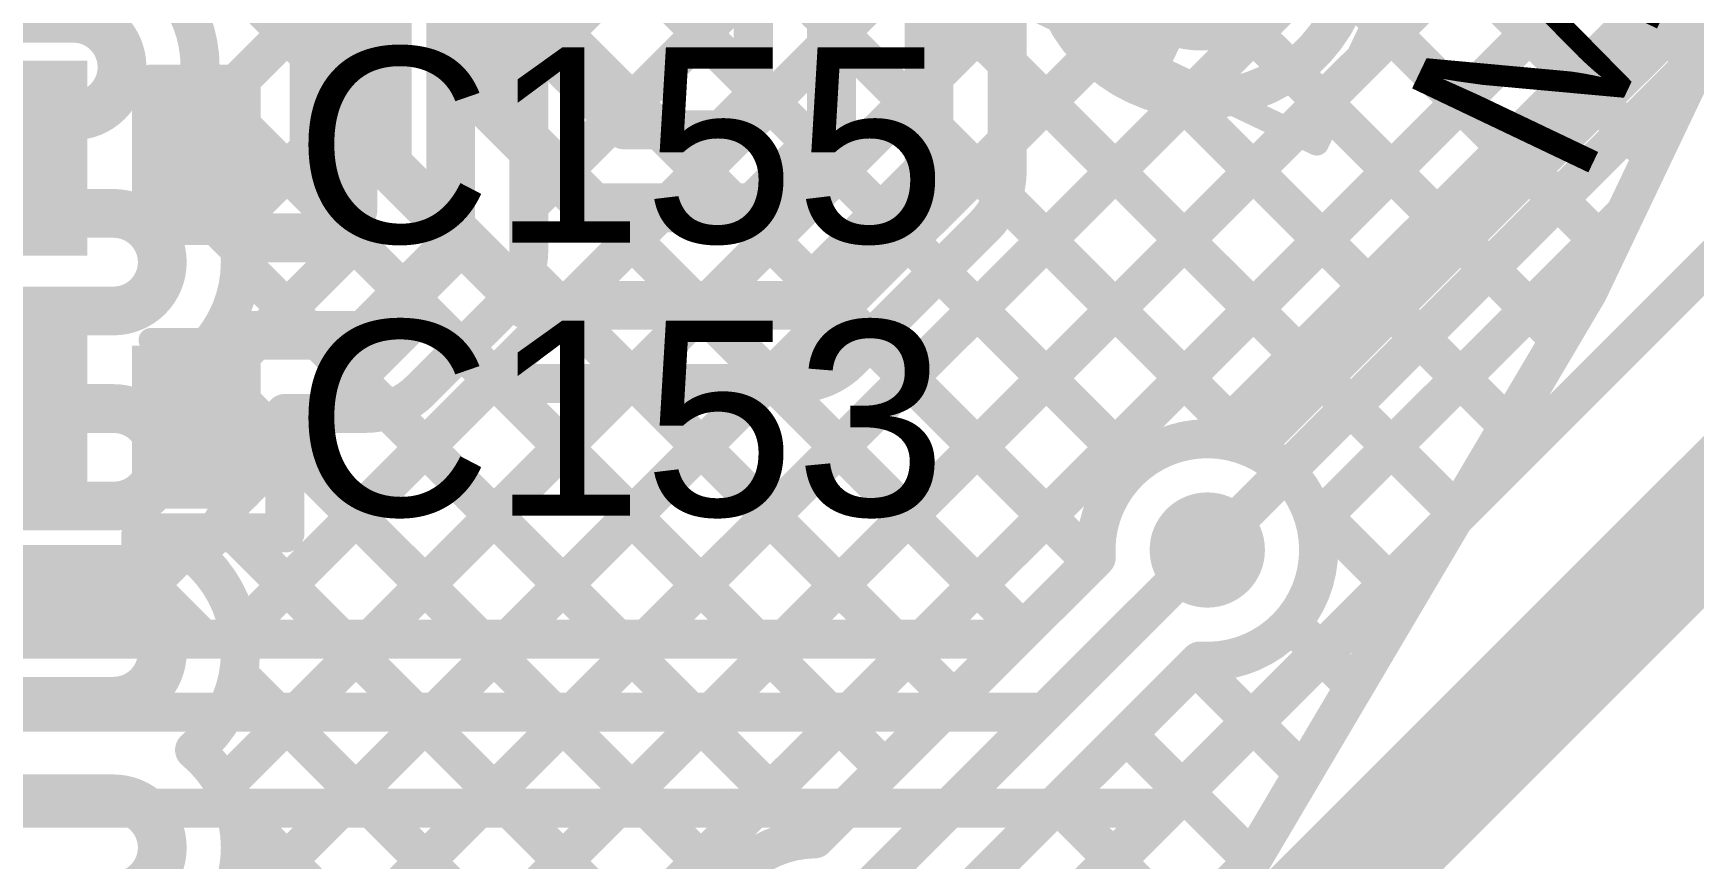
# Model space of a CAD drawing. Header units: millimetres. Extents: x -0.57 to 2.98, y -0.65 to 2.86.
# Drawn here: x 2.3585 to 2.6987, y 0.2257 to 0.3949 of the extents above; entities that cross this region are included whole.
import ezdxf

# ---------------------------------------------------------------- set-up
doc = ezdxf.new("R2010")
doc.units = ezdxf.units.MM
doc.header["$MEASUREMENT"] = 0
for name, color, linetype in [('BottomLayer', 5, 'Continuous'), ('BottomSolder', 6, 'Continuous'), ('Mechanical2', 216, 'Continuous'), ('PadHoleLayer', 156, 'Continuous'), ('TopLayer', 1, 'Continuous'), ('TopOverlay', 2, 'Continuous'), ('TopPaste', 8, 'Continuous'), ('TopSolder', 216, 'Continuous'), ('ViaHoleLayer', 16, 'Continuous')]:
    doc.layers.add(name, color=color, linetype=linetype)
doc.styles.add('Arial', font='', dxfattribs={"height": 0.2})
doc.styles.get('Arial').set_extended_font_data('Arial')

# ---------------------------------------------------------------- blocks, each defined once
blk = doc.blocks.new('C___0402_26')
at = {"layer": 'TopLayer'}
for points in [[(-0.0275, -0.0125), (-0.0275, 0.0125), (-0.009499999999999998, 0.0125), (-0.009500000000000001, -0.0125)], [(0.009499999999999998, -0.0125), (0.009500000000000001, 0.0125), (0.0275, 0.0125), (0.0275, -0.0125)]]:
    blk.add_hatch(color=1, dxfattribs=at).paths.add_polyline_path(points)
at = {"layer": 'TopPaste'}
for points in [[(-0.0275, -0.0125), (-0.0275, 0.0125), (-0.009499999999999998, 0.0125), (-0.009500000000000001, -0.0125)], [(0.009499999999999998, -0.0125), (0.009500000000000001, 0.0125), (0.0275, 0.0125), (0.0275, -0.0125)]]:
    blk.add_hatch(color=8, dxfattribs=at).paths.add_polyline_path(points)
at = {"layer": 'TopSolder'}
for points in [[(-0.0298622, -0.0148622), (-0.0298622, 0.0148622), (-0.007137799999999999, 0.0148622), (-0.007137800000000001, -0.0148622)], [(0.007137799999999999, -0.0148622), (0.007137800000000001, 0.0148622), (0.0298622, 0.0148622), (0.0298622, -0.0148622)]]:
    blk.add_hatch(color=216, dxfattribs=at).paths.add_polyline_path(points)
at = {"layer": 'TopOverlay', "const_width": 0.005}
for points in [[(-0.011, 0.016), (-0.031, 0.016)], [(-0.031, 0.016), (-0.031, -0.016)], [(0.031, 0.016), (0.011, 0.016)], [(0.031, 0.016), (0.031, -0.016)], [(-0.011, -0.016), (-0.031, -0.016)], [(0.031, -0.016), (0.011, -0.016)]]:
    blk.add_lwpolyline(points, dxfattribs=at)
at = {"layer": 'TopOverlay', "const_width": 0.0025}
for points in [[(-0.03225, 0.016, 1), (-0.02975, 0.016, 1)], [(-0.03225, 0.016, 1), (-0.02975, 0.016, 1)], [(-0.01225, 0.016, 1), (-0.00975, 0.016, 1)], [(0.00975, 0.016, 1), (0.01225, 0.016, 1)], [(0.02975, 0.016, 1), (0.03225, 0.016, 1)], [(0.02975, 0.016, 1), (0.03225, 0.016, 1)], [(-0.03225, -0.016, 1), (-0.02975, -0.016, 1)], [(-0.03225, -0.016, 1), (-0.02975, -0.016, 1)], [(-0.01225, -0.016, 1), (-0.00975, -0.016, 1)], [(0.00975, -0.016, 1), (0.01225, -0.016, 1)], [(0.02975, -0.016, 1), (0.03225, -0.016, 1)], [(0.02975, -0.016, 1), (0.03225, -0.016, 1)]]:
    blk.add_lwpolyline(points, format="xyb", close=True, dxfattribs=at)
blk = doc.blocks.new('C___0402_28')
at = {"layer": 'TopLayer'}
for points in [[(-0.0275, -0.0125), (-0.0275, 0.0125), (-0.009499999999999998, 0.0125), (-0.009500000000000001, -0.0125)], [(0.009499999999999998, -0.0125), (0.009500000000000001, 0.0125), (0.0275, 0.0125), (0.0275, -0.0125)]]:
    blk.add_hatch(color=1, dxfattribs=at).paths.add_polyline_path(points)
at = {"layer": 'TopPaste'}
for points in [[(-0.0275, -0.0125), (-0.0275, 0.0125), (-0.009499999999999998, 0.0125), (-0.009500000000000001, -0.0125)], [(0.009499999999999998, -0.0125), (0.009500000000000001, 0.0125), (0.0275, 0.0125), (0.0275, -0.0125)]]:
    blk.add_hatch(color=8, dxfattribs=at).paths.add_polyline_path(points)
at = {"layer": 'TopSolder'}
for points in [[(-0.0298622, -0.0148622), (-0.0298622, 0.0148622), (-0.007137799999999999, 0.0148622), (-0.007137800000000001, -0.0148622)], [(0.007137799999999999, -0.0148622), (0.007137800000000001, 0.0148622), (0.0298622, 0.0148622), (0.0298622, -0.0148622)]]:
    blk.add_hatch(color=216, dxfattribs=at).paths.add_polyline_path(points)
at = {"layer": 'TopOverlay', "const_width": 0.005}
for points in [[(-0.011, 0.016), (-0.031, 0.016)], [(-0.031, 0.016), (-0.031, -0.016)], [(0.031, 0.016), (0.011, 0.016)], [(0.031, 0.016), (0.031, -0.016)], [(-0.011, -0.016), (-0.031, -0.016)], [(0.031, -0.016), (0.011, -0.016)]]:
    blk.add_lwpolyline(points, dxfattribs=at)
at = {"layer": 'TopOverlay', "const_width": 0.0025}
for points in [[(-0.03225, 0.016, 1), (-0.02975, 0.016, 1)], [(-0.03225, 0.016, 1), (-0.02975, 0.016, 1)], [(-0.01225, 0.016, 1), (-0.00975, 0.016, 1)], [(0.00975, 0.016, 1), (0.01225, 0.016, 1)], [(0.02975, 0.016, 1), (0.03225, 0.016, 1)], [(0.02975, 0.016, 1), (0.03225, 0.016, 1)], [(-0.03225, -0.016, 1), (-0.02975, -0.016, 1)], [(-0.03225, -0.016, 1), (-0.02975, -0.016, 1)], [(-0.01225, -0.016, 1), (-0.00975, -0.016, 1)], [(0.00975, -0.016, 1), (0.01225, -0.016, 1)], [(0.02975, -0.016, 1), (0.03225, -0.016, 1)], [(0.02975, -0.016, 1), (0.03225, -0.016, 1)]]:
    blk.add_lwpolyline(points, format="xyb", close=True, dxfattribs=at)
blk = doc.blocks.new('SPM0687LR5H_1_233')
at = {"layer": 'BottomSolder'}
h = blk.add_hatch(color=6, dxfattribs=at)
edge = h.paths.add_edge_path()
edge.add_arc((0, -0.0359447), 0.004, 0, 360)
at = {"layer": 'PadHoleLayer'}
h = blk.add_hatch(color=156, dxfattribs=at)
edge = h.paths.add_edge_path()
edge.add_arc((0, -0.0359447), 0.0201771, 0, 360)
at = {"layer": 'TopLayer'}
h = blk.add_hatch(color=1, dxfattribs=at)
edge = h.paths.add_edge_path()
edge.add_arc((-0.0474016, 0.0670473), 0.0177165, 0, 360)
h = blk.add_hatch(color=1, dxfattribs=at)
edge = h.paths.add_edge_path()
edge.add_arc((0, 0.0670473), 0.0177165, 0, 360)
h = blk.add_hatch(color=1, dxfattribs=at)
edge = h.paths.add_edge_path()
edge.add_arc((0.0474016, 0.0670473), 0.0177165, 0, 360)
h = blk.add_hatch(color=1, dxfattribs=at)
edge = h.paths.add_edge_path()
edge.add_arc((0, -0.0359447), 0.0329921, 0, 360)
h = blk.add_hatch(color=1, dxfattribs=at)
edge = h.paths.add_edge_path()
edge.add_arc((-0.0474016, -0.0670472), 0.0177165, 0, 360)
h = blk.add_hatch(color=1, dxfattribs=at)
edge = h.paths.add_edge_path()
edge.add_arc((0.0474016, -0.0670472), 0.0177165, 0, 360)
at = {"layer": 'TopPaste'}
h = blk.add_hatch(color=8, dxfattribs=at)
edge = h.paths.add_edge_path()
edge.add_arc((-0.0474016, 0.0670473), 0.0177165, 0, 360)
h = blk.add_hatch(color=8, dxfattribs=at)
edge = h.paths.add_edge_path()
edge.add_arc((0, 0.0670473), 0.0177165, 0, 360)
h = blk.add_hatch(color=8, dxfattribs=at)
edge = h.paths.add_edge_path()
edge.add_arc((0.0474016, 0.0670473), 0.0177165, 0, 360)
h = blk.add_hatch(color=8, dxfattribs=at)
edge = h.paths.add_edge_path()
edge.add_arc((-0.0474016, -0.0670472), 0.0177165, 0, 360)
h = blk.add_hatch(color=8, dxfattribs=at)
edge = h.paths.add_edge_path()
edge.add_arc((0.0474016, -0.0670472), 0.0177165, 0, 360)
at = {"layer": 'TopSolder'}
h = blk.add_hatch(color=216, dxfattribs=at)
edge = h.paths.add_edge_path()
edge.add_arc((-0.0474016, 0.0670473), 0.0217165, 0, 360)
h = blk.add_hatch(color=216, dxfattribs=at)
edge = h.paths.add_edge_path()
edge.add_arc((0, 0.0670473), 0.0217165, 0, 360)
h = blk.add_hatch(color=216, dxfattribs=at)
edge = h.paths.add_edge_path()
edge.add_arc((0.0474016, 0.0670473), 0.0217165, 0, 360)
h = blk.add_hatch(color=216, dxfattribs=at)
edge = h.paths.add_edge_path()
edge.add_arc((0, -0.0359447), 0.0369921, 0, 360)
h = blk.add_hatch(color=216, dxfattribs=at)
edge = h.paths.add_edge_path()
edge.add_arc((-0.0474016, -0.0670472), 0.0217165, 0, 360)
h = blk.add_hatch(color=216, dxfattribs=at)
edge = h.paths.add_edge_path()
edge.add_arc((0.0474016, -0.0670472), 0.0217165, 0, 360)
at = {"layer": 'TopOverlay', "const_width": 0.005}
for points in [[(-0.0740157, 0.0959134), (-0.0740157, -0.1059134)], [(-0.0740157, 0.0959134), (0.0740158, 0.0959134)], [(0.0740158, 0.0959134), (0.0740157, -0.1059134)], [(-0.085, 0.075), (-0.085, 0.065)], [(-0.085, 0.075), (-0.08, 0.0700001)], [(-0.08, 0.0700001), (-0.085, 0.065)], [(-0.0740157, -0.1059134), (0.0740157, -0.1059134)]]:
    blk.add_lwpolyline(points, dxfattribs=at)
at = {"layer": 'TopOverlay', "const_width": 0.0025}
for points in [[(-0.0752657, 0.0959134, 1), (-0.0727657, 0.0959134, 1)], [(-0.0752657, 0.0959134, 1), (-0.0727657, 0.0959134, 1)], [(0.0727658, 0.0959134, 1), (0.0752658, 0.0959134, 1)], [(0.0727658, 0.0959134, 1), (0.0752658, 0.0959134, 1)], [(-0.08625, 0.075, 1), (-0.08375, 0.075, 1)], [(-0.08625, 0.075, 1), (-0.08375, 0.075, 1)], [(-0.08125, 0.0700001, 1), (-0.07875, 0.0700001, 1)], [(-0.08125, 0.0700001, 1), (-0.07875, 0.0700001, 1)], [(-0.08625, 0.065, 1), (-0.08375, 0.065, 1)], [(-0.08625, 0.065, 1), (-0.08375, 0.065, 1)], [(-0.0752657, -0.1059134, 1), (-0.0727657, -0.1059134, 1)], [(-0.0752657, -0.1059134, 1), (-0.0727657, -0.1059134, 1)], [(0.0727657, -0.1059134, 1), (0.0752657, -0.1059134, 1)], [(0.0727657, -0.1059134, 1), (0.0752657, -0.1059134, 1)]]:
    blk.add_lwpolyline(points, format="xyb", close=True, dxfattribs=at)

msp = doc.modelspace()

# ---------------------------------------------------------------- hatches: boundary and pattern name
at = {"layer": 'BottomLayer'}
h = msp.add_hatch(color=5, dxfattribs=at)
edge = h.paths.add_edge_path()
edge.add_arc((2.599, 0.289), 0.011811, 0, 360)
at = {"layer": 'BottomSolder'}
h = msp.add_hatch(color=6, dxfattribs=at)
edge = h.paths.add_edge_path()
edge.add_arc((2.599, 0.289), 0.0079055, 0, 360)
at = {"layer": 'TopLayer'}
for points in [[(2.2965462, 0.3493329), (2.3695462, 0.3493329), (2.3695462, 0.3893329), (2.2965462, 0.3893329)], [(2.2965462, 0.2969996), (2.3695462, 0.2969996), (2.3695462, 0.3369996), (2.2965462, 0.3369996)]]:
    msp.add_hatch(color=1, dxfattribs=at).paths.add_polyline_path(points)
h = msp.add_hatch(color=1, dxfattribs=at)
edge = h.paths.add_edge_path()
edge.add_arc((2.599, 0.289), 0.011811, 0, 360)
at = {"layer": 'TopSolder'}
h = msp.add_hatch(color=216, dxfattribs=at)
edge = h.paths.add_edge_path()
edge.add_arc((2.599, 0.289), 0.0079055, 0, 360)
at = {"layer": 'ViaHoleLayer'}
h = msp.add_hatch(color=16, dxfattribs=at)
edge = h.paths.add_edge_path()
edge.add_arc((2.599, 0.289), 0.0059055, 0, 360)

# ---------------------------------------------------------------- linework, layer by layer
at = {"layer": 'BottomLayer'}
for points, const_width in [([(2.5580001, 0.3727837), (2.7819206, 0.5967042)], 0.008), ([(2.3735007, 0.16), (2.7697497, 0.5562489)], 0.008), ([(2.3994906, 0.1577056), (2.7556075, 0.5138225)], 0.008), ([(2.677, 0.342), (2.748, 0.491)], 0.008), ([(2.4106631, 0.1405938), (2.7361036, 0.4660343)], 0.008), ([(2.6239426, 0.4642613), (2.699334, 0.3888699)], 0.008), ([(2.6145523, 0.4453673), (2.6902059, 0.3697137)], 0.008), ([(2.4510001, 0.3809999), (2.4510001, 0.4372843)], 0.01), ([(2.4670001, 0.3876273), (2.4670001, 0.4372843)], 0.008), ([(2.5652108, 0.4381402), (2.6711875, 0.3321635)], 0.008), ([(2.5960199, 0.4356154), (2.6810778, 0.3505575)], 0.008), ([(2.4310001, 0.3679999), (2.4310001, 0.4290001)], 0.01), ([(2.3820502, 0.4233107), (2.4150001, 0.3903608)], 0.008), ([(2.4150001, 0.3679999), (2.4150001, 0.4223727)], 0.008), ([(2.4670001, 0.4232137), (2.5060001, 0.3842137)], 0.008), ([(2.4670001, 0.3949209), (2.4939753, 0.4218961)], 0.008), ([(2.5220001, 0.3750001), (2.5220001, 0.415003)], 0.01), ([(2.5420001, 0.3667159), (2.5420001, 0.415003)], 0.01), ([(2.6082188, 0.3098652), (2.7103576, 0.412004)], 0.008), ([(2.565209, 0.4098577), (2.6606819, 0.3143848)], 0.008), ([(2.4774954, 0.3771319), (2.5048596, 0.4044961)], 0.008), ([(2.5060001, 0.3816275), (2.5060001, 0.4038485)], 0.008), ([(2.5580001, 0.3667159), (2.5580001, 0.4038485)], 0.008), ([(2.306311, 0.3980005), (2.366661, 0.3980005)], 0.01), ([(2.3866907, 0.3711801), (2.4150001, 0.3994895)], 0.008), ([(2.4670001, 0.3949294), (2.4867873, 0.3751422)], 0.008), ([(2.4670001, 0.3876273), (2.4794852, 0.3751422)], 0.008), ([(2.5580001, 0.3887823), (2.6501763, 0.2966061)], 0.008), ([(2.3924422, 0.3846344), (2.4172382, 0.3598384)], 0.008), ([(2.4510001, 0.3809999), (2.4728578, 0.3591422)], 0.01), ([(2.4995148, 0.3751422), (2.5060001, 0.3816275)], 0.008), ([(2.308311, 0.3780005), (2.366661, 0.3780005)], 0.01), ([(2.4794852, 0.3751422), (2.4995148, 0.3751422)], 0.008), ([(2.5061422, 0.3591422), (2.5220001, 0.3750001)], 0.01), ([(2.3996867, 0.3558918), (2.4150001, 0.3712052)], 0.008), ([(2.4310001, 0.3679999), (2.4598578, 0.3391422)], 0.01), ([(2.5144264, 0.3391422), (2.5420001, 0.3667159)], 0.01), ([(2.4728578, 0.3591422), (2.5061422, 0.3591422)], 0.01), ([(2.557093, 0.3614051), (2.6089919, 0.3095062)], 0.008), ([(2.308311, 0.3580005), (2.3749132, 0.3580005)], 0.01), ([(2.4197003, 0.3566723), (2.4485302, 0.3278424)], 0.008), ([(2.621138, 0.2945001), (2.6846117, 0.3579738)], 0.008), ([(2.525754, 0.3278424), (2.5532999, 0.3553883)], 0.008), ([(2.3956988, 0.3236196), (2.4242259, 0.3521467)], 0.008), ([(2.4009129, 0.3478794), (2.5187896, 0.2300028)], 0.008), ([(2.5440627, 0.3461511), (2.5840151, 0.3061987)], 0.008), ([(2.4598578, 0.3391422), (2.5144264, 0.3391422)], 0.01), ([(2.599, 0.21), (2.677, 0.342)], 0.008), ([(2.308311, 0.3380005), (2.3749132, 0.3380005)], 0.01), ([(2.3992715, 0.298908), (2.438368, 0.3380045)], 0.008), ([(2.5299206, 0.332009), (2.5753582, 0.2865714)], 0.008), ([(2.3920557, 0.3284523), (2.5003597, 0.2201483)], 0.008), ([(2.3159429, 0.1307265), (2.5083586, 0.3231422)], 0.008), ([(2.397612, 0.2406799), (2.4800743, 0.3231422)], 0.008), ([(2.4006097, 0.2719619), (2.4532281, 0.3245803)], 0.008), ([(2.4516963, 0.3253803), (2.5329317, 0.2441449)], 0.008), ([(2.4598578, 0.3231422), (2.5144264, 0.3231422)], 0.008), ([(2.4822187, 0.3231422), (2.5470739, 0.2582871)], 0.008), ([(2.510503, 0.3231422), (2.561216, 0.2724292)], 0.008), ([(2.308311, 0.3180005), (2.3749132, 0.3180005)], 0.01), ([(2.308311, 0.2980005), (2.3749132, 0.2980005)], 0.01), ([(2.6195062, 0.2989919), (2.6396707, 0.2788274)], 0.008), ([(2.3973539, 0.2948698), (2.5516315, 0.1405922)], 0.008), ([(2.4585137, 0.1035915), (2.6482235, 0.2933013)], 0.008), ([(2.519, 0.209), (2.599, 0.289)], 0.008), ([(2.5185942, 0.2298074), (2.5762414, 0.2874546)], 0.008), ([(2.308311, 0.2780005), (2.3749132, 0.2780005)], 0.01), ([(2.6161987, 0.2740151), (2.6291651, 0.2610487)], 0.008), ([(2.5415636, 0.2103504), (2.5974546, 0.2662414)], 0.008), ([(2.5965714, 0.2653582), (2.6186595, 0.24327)], 0.008), ([(2.4005085, 0.2634309), (2.5391687, 0.1247707)], 0.008), ([(2.308311, 0.2580005), (2.3749132, 0.2580005)], 0.01), ([(2.5824292, 0.251216), (2.6081539, 0.2254913)], 0.008), ([(2.308311, 0.2380005), (2.3749132, 0.2380005)], 0.01), ([(2.3996505, 0.2360046), (2.5265545, 0.1091006)], 0.008), ([(2.5682871, 0.2370739), (2.5975239, 0.207837)], 0.008), ([(2.4759371, 0.0927306), (2.6073684, 0.2241619)], 0.008), ([(2.5541449, 0.2229317), (2.5860508, 0.1910258)], 0.008)]:
    msp.add_lwpolyline(points, dxfattribs=dict(at, const_width=const_width))
for points, const_width in [([(2.3716466, 0.413518, -0.3587648798915257), (2.392661, 0.3880005)], 0.008), ([(2.366661, 0.3980005, -0.9999999999999999), (2.366661, 0.3780005)], 0.01), ([(2.392661, 0.3880005, -0.1767926422523234), (2.3865479, 0.3712521)], 0.008), ([(2.3865479, 0.371252, -0.2839954554869196), (2.4009132, 0.3480005)], 0.008), ([(2.4197003, 0.3566723, -0.1992309445672023), (2.4150001, 0.3679999)], 0.008), ([(2.4196864, 0.3566862, -0.198912367379658), (2.4150001, 0.3679999)], 0.008), ([(2.5580001, 0.3667159, -0.1992309445672023), (2.5532999, 0.3553883)], 0.008), ([(2.5580001, 0.3667159, -0.198912367379658), (2.5533138, 0.3554022)], 0.008), ([(2.3749132, 0.3580005, -0.9999999999999999), (2.3749132, 0.3380005)], 0.01), ([(2.4009132, 0.3480005, -0.2229990601270903), (2.3915264, 0.3280005)], 0.008), ([(2.3915264, 0.3280005, -0.2229990601270903), (2.4009132, 0.3080005)], 0.008), ([(2.4598578, 0.3231422, -0.1992309445672022), (2.4485302, 0.3278424)], 0.008), ([(2.4598578, 0.3231422, -0.198912367379658), (2.4485441, 0.3278285)], 0.008), ([(2.525754, 0.3278424, -0.1992309445672023), (2.5144264, 0.3231422)], 0.008), ([(2.5257401, 0.3278285, -0.198912367379658), (2.5144264, 0.3231422)], 0.008), ([(2.3749132, 0.3180005, -0.9999999999999999), (2.3749132, 0.2980005)], 0.01), ([(2.5762414, 0.2874546, -1.034487651946239), (2.621811, 0.289)], 0.008), ([(2.4009132, 0.3080005, -0.2229990601270903), (2.3915264, 0.2880005)], 0.008), ([(2.621811, 0.289, -0.4342139334130928), (2.5974546, 0.2662414)], 0.008), ([(2.3915264, 0.2880005, -0.2229990601270903), (2.4009132, 0.2680005)], 0.008), ([(2.3749132, 0.2780005, -0.9999999999999999), (2.3749132, 0.2580005)], 0.01), ([(2.4009132, 0.2680005, -0.2229990601270903), (2.3915264, 0.2480005)], 0.008), ([(2.3915264, 0.2480005, -0.2229990601270903), (2.4009132, 0.2280005)], 0.008), ([(2.3749132, 0.2380005, -0.9999999999999999), (2.3749132, 0.2180005)], 0.01), ([(2.4009132, 0.2280005, -0.4142135623730951), (2.3749132, 0.2020005)], 0.008), ([(2.541811, 0.207, -2.384164819264236), (2.5185942, 0.2298074)], 0.008)]:
    msp.add_lwpolyline(points, format="xyb", dxfattribs=dict(at, const_width=const_width))
for points, const_width in [([(2.364161, 0.3980005, 1), (2.369161, 0.3980005, 1)], 0.005), ([(2.364161, 0.3980005, 1), (2.369161, 0.3980005, 1)], 0.005), ([(2.4650001, 0.3949294, 1), (2.4690001, 0.3949294, 1)], 0.004), ([(2.4650001, 0.3949209, 1), (2.4690001, 0.3949209, 1)], 0.004), ([(2.390661, 0.3880005, 1), (2.394661, 0.3880005, 1)], 0.004), ([(2.390661, 0.3880005, 1), (2.394661, 0.3880005, 1)], 0.004), ([(2.4130001, 0.3903608, 1), (2.4170001, 0.3903608, 1)], 0.004), ([(2.4650001, 0.3876273, 1), (2.4690001, 0.3876273, 1)], 0.004), ([(2.4650001, 0.3876273, 1), (2.4690001, 0.3876273, 1)], 0.004), ([(2.5560001, 0.3887823, 1), (2.5600001, 0.3887823, 1)], 0.004), ([(2.697334, 0.3888699, 1), (2.701334, 0.3888699, 1)], 0.004), ([(2.3904422, 0.3846344, 1), (2.3944422, 0.3846344, 1)], 0.004), ([(2.5040001, 0.3842137, 1), (2.5080001, 0.3842137, 1)], 0.004), ([(2.4485001, 0.3809999, 1), (2.4535001, 0.3809999, 1)], 0.005), ([(2.4485001, 0.3809999, 1), (2.4535001, 0.3809999, 1)], 0.005), ([(2.5040001, 0.3816275, 1), (2.5080001, 0.3816275, 1)], 0.004), ([(2.5040001, 0.3816275, 1), (2.5080001, 0.3816275, 1)], 0.004), ([(2.364161, 0.3780005, 1), (2.369161, 0.3780005, 1)], 0.005), ([(2.364161, 0.3780005, 1), (2.369161, 0.3780005, 1)], 0.005), ([(2.4754954, 0.3771319, 1), (2.4794954, 0.3771319, 1)], 0.004), ([(2.4774852, 0.3751422, 1), (2.4814852, 0.3751422, 1)], 0.004), ([(2.4774852, 0.3751422, 1), (2.4814852, 0.3751422, 1)], 0.004), ([(2.4847873, 0.3751422, 1), (2.4887873, 0.3751422, 1)], 0.004), ([(2.4975148, 0.3751422, 1), (2.5015148, 0.3751422, 1)], 0.004), ([(2.4975148, 0.3751422, 1), (2.5015148, 0.3751422, 1)], 0.004), ([(2.5195001, 0.3750001, 1), (2.5245001, 0.3750001, 1)], 0.005), ([(2.5195001, 0.3750001, 1), (2.5245001, 0.3750001, 1)], 0.005), ([(2.3845479, 0.3712521, 1), (2.3885479, 0.3712521, 1)], 0.004), ([(2.3845479, 0.371252, 1), (2.3885479, 0.371252, 1)], 0.004), ([(2.3846907, 0.3711801, 1), (2.3886907, 0.3711801, 1)], 0.004), ([(2.4130001, 0.3712052, 1), (2.4170001, 0.3712052, 1)], 0.004), ([(2.5560001, 0.3727837, 1), (2.5600001, 0.3727837, 1)], 0.004), ([(2.4130001, 0.3679999, 1), (2.4170001, 0.3679999, 1)], 0.004), ([(2.4130001, 0.3679999, 1), (2.4170001, 0.3679999, 1)], 0.004), ([(2.4130001, 0.3679999, 1), (2.4170001, 0.3679999, 1)], 0.004), ([(2.4285001, 0.3679999, 1), (2.4335001, 0.3679999, 1)], 0.005), ([(2.4285001, 0.3679999, 1), (2.4335001, 0.3679999, 1)], 0.005), ([(2.5395001, 0.3667159, 1), (2.5445001, 0.3667159, 1)], 0.005), ([(2.5395001, 0.3667159, 1), (2.5445001, 0.3667159, 1)], 0.005), ([(2.6882059, 0.3697137, 1), (2.6922059, 0.3697137, 1)], 0.004), ([(2.5560001, 0.3667159, 1), (2.5600001, 0.3667159, 1)], 0.004), ([(2.5560001, 0.3667159, 1), (2.5600001, 0.3667159, 1)], 0.004), ([(2.5560001, 0.3667159, 1), (2.5600001, 0.3667159, 1)], 0.004), ([(2.4703578, 0.3591422, 1), (2.4753578, 0.3591422, 1)], 0.005), ([(2.4703578, 0.3591422, 1), (2.4753578, 0.3591422, 1)], 0.005), ([(2.5036422, 0.3591422, 1), (2.5086422, 0.3591422, 1)], 0.005), ([(2.5036422, 0.3591422, 1), (2.5086422, 0.3591422, 1)], 0.005), ([(2.555093, 0.3614051, 1), (2.559093, 0.3614051, 1)], 0.004), ([(2.3724132, 0.3580005, 1), (2.3774132, 0.3580005, 1)], 0.005), ([(2.3724132, 0.3580005, 1), (2.3774132, 0.3580005, 1)], 0.005), ([(2.4152382, 0.3598384, 1), (2.4192382, 0.3598384, 1)], 0.004), ([(2.4176864, 0.3566862, 1), (2.4216864, 0.3566862, 1)], 0.004), ([(2.4177003, 0.3566723, 1), (2.4217003, 0.3566723, 1)], 0.004), ([(2.4177003, 0.3566723, 1), (2.4217003, 0.3566723, 1)], 0.004), ([(2.6826117, 0.3579738, 1), (2.6866117, 0.3579738, 1)], 0.004), ([(2.3976867, 0.3558918, 1), (2.4016867, 0.3558918, 1)], 0.004), ([(2.5512999, 0.3553883, 1), (2.5552999, 0.3553883, 1)], 0.004), ([(2.5512999, 0.3553883, 1), (2.5552999, 0.3553883, 1)], 0.004), ([(2.5513138, 0.3554022, 1), (2.5553138, 0.3554022, 1)], 0.004), ([(2.4222259, 0.3521467, 1), (2.4262259, 0.3521467, 1)], 0.004), ([(2.6790778, 0.3505575, 1), (2.6830778, 0.3505575, 1)], 0.004), ([(2.3989129, 0.3478794, 1), (2.4029129, 0.3478794, 1)], 0.004), ([(2.3989132, 0.3480005, 1), (2.4029132, 0.3480005, 1)], 0.004), ([(2.3989132, 0.3480005, 1), (2.4029132, 0.3480005, 1)], 0.004), ([(2.5420627, 0.3461511, 1), (2.5460627, 0.3461511, 1)], 0.004), ([(2.4573578, 0.3391422, 1), (2.4623578, 0.3391422, 1)], 0.005), ([(2.4573578, 0.3391422, 1), (2.4623578, 0.3391422, 1)], 0.005), ([(2.5119264, 0.3391422, 1), (2.5169264, 0.3391422, 1)], 0.005), ([(2.5119264, 0.3391422, 1), (2.5169264, 0.3391422, 1)], 0.005), ([(2.675, 0.342, 1), (2.679, 0.342, 1)], 0.004), ([(2.675, 0.342, 1), (2.679, 0.342, 1)], 0.004), ([(2.3724132, 0.3380005, 1), (2.3774132, 0.3380005, 1)], 0.005), ([(2.3724132, 0.3380005, 1), (2.3774132, 0.3380005, 1)], 0.005), ([(2.436368, 0.3380045, 1), (2.440368, 0.3380045, 1)], 0.004), ([(2.5279206, 0.332009, 1), (2.5319206, 0.332009, 1)], 0.004), ([(2.6691875, 0.3321635, 1), (2.6731875, 0.3321635, 1)], 0.004), ([(2.3895264, 0.3280005, 1), (2.3935264, 0.3280005, 1)], 0.004), ([(2.3895264, 0.3280005, 1), (2.3935264, 0.3280005, 1)], 0.004), ([(2.3900557, 0.3284523, 1), (2.3940557, 0.3284523, 1)], 0.004), ([(2.4465302, 0.3278424, 1), (2.4505302, 0.3278424, 1)], 0.004), ([(2.4465302, 0.3278424, 1), (2.4505302, 0.3278424, 1)], 0.004), ([(2.4465441, 0.3278285, 1), (2.4505441, 0.3278285, 1)], 0.004), ([(2.5237401, 0.3278285, 1), (2.5277401, 0.3278285, 1)], 0.004), ([(2.523754, 0.3278424, 1), (2.527754, 0.3278424, 1)], 0.004), ([(2.523754, 0.3278424, 1), (2.527754, 0.3278424, 1)], 0.004), ([(2.3936988, 0.3236196, 1), (2.3976988, 0.3236196, 1)], 0.004), ([(2.4496963, 0.3253803, 1), (2.4536963, 0.3253803, 1)], 0.004), ([(2.4512281, 0.3245803, 1), (2.4552281, 0.3245803, 1)], 0.004), ([(2.4578578, 0.3231422, 1), (2.4618578, 0.3231422, 1)], 0.004), ([(2.4578578, 0.3231422, 1), (2.4618578, 0.3231422, 1)], 0.004), ([(2.4578578, 0.3231422, 1), (2.4618578, 0.3231422, 1)], 0.004), ([(2.4780743, 0.3231422, 1), (2.4820743, 0.3231422, 1)], 0.004), ([(2.4802187, 0.3231422, 1), (2.4842187, 0.3231422, 1)], 0.004), ([(2.5063586, 0.3231422, 1), (2.5103586, 0.3231422, 1)], 0.004), ([(2.508503, 0.3231422, 1), (2.512503, 0.3231422, 1)], 0.004), ([(2.5124264, 0.3231422, 1), (2.5164264, 0.3231422, 1)], 0.004), ([(2.5124264, 0.3231422, 1), (2.5164264, 0.3231422, 1)], 0.004), ([(2.5124264, 0.3231422, 1), (2.5164264, 0.3231422, 1)], 0.004), ([(2.3724132, 0.3180005, 1), (2.3774132, 0.3180005, 1)], 0.005), ([(2.3724132, 0.3180005, 1), (2.3774132, 0.3180005, 1)], 0.005), ([(2.6586819, 0.3143848, 1), (2.6626819, 0.3143848, 1)], 0.004), ([(2.6062188, 0.3098652, 1), (2.6102188, 0.3098652, 1)], 0.004), ([(2.6069919, 0.3095062, 1), (2.6109919, 0.3095062, 1)], 0.004), ([(2.3989132, 0.3080005, 1), (2.4029132, 0.3080005, 1)], 0.004), ([(2.3989132, 0.3080005, 1), (2.4029132, 0.3080005, 1)], 0.004), ([(2.5820151, 0.3061987, 1), (2.5860151, 0.3061987, 1)], 0.004), ([(2.3724132, 0.2980005, 1), (2.3774132, 0.2980005, 1)], 0.005), ([(2.3724132, 0.2980005, 1), (2.3774132, 0.2980005, 1)], 0.005), ([(2.3972715, 0.298908, 1), (2.4012715, 0.298908, 1)], 0.004), ([(2.6175062, 0.2989919, 1), (2.6215062, 0.2989919, 1)], 0.004), ([(2.6481763, 0.2966061, 1), (2.6521763, 0.2966061, 1)], 0.004), ([(2.3953539, 0.2948698, 1), (2.3993539, 0.2948698, 1)], 0.004), ([(2.619138, 0.2945001, 1), (2.623138, 0.2945001, 1)], 0.004), ([(2.6462235, 0.2933013, 1), (2.6502235, 0.2933013, 1)], 0.004), ([(2.597, 0.289, 1), (2.601, 0.289, 1)], 0.004), ([(2.619811, 0.289, 1), (2.623811, 0.289, 1)], 0.004), ([(2.619811, 0.289, 1), (2.623811, 0.289, 1)], 0.004), ([(2.3895264, 0.2880005, 1), (2.3935264, 0.2880005, 1)], 0.004), ([(2.3895264, 0.2880005, 1), (2.3935264, 0.2880005, 1)], 0.004), ([(2.5733582, 0.2865714, 1), (2.5773582, 0.2865714, 1)], 0.004), ([(2.5742414, 0.2874546, 1), (2.5782414, 0.2874546, 1)], 0.004), ([(2.5742414, 0.2874546, 1), (2.5782414, 0.2874546, 1)], 0.004), ([(2.3724132, 0.2780005, 1), (2.3774132, 0.2780005, 1)], 0.005), ([(2.3724132, 0.2780005, 1), (2.3774132, 0.2780005, 1)], 0.005), ([(2.6376707, 0.2788274, 1), (2.6416707, 0.2788274, 1)], 0.004), ([(2.3986097, 0.2719619, 1), (2.4026097, 0.2719619, 1)], 0.004), ([(2.559216, 0.2724292, 1), (2.563216, 0.2724292, 1)], 0.004), ([(2.6141987, 0.2740151, 1), (2.6181987, 0.2740151, 1)], 0.004), ([(2.3989132, 0.2680005, 1), (2.4029132, 0.2680005, 1)], 0.004), ([(2.3989132, 0.2680005, 1), (2.4029132, 0.2680005, 1)], 0.004), ([(2.5945714, 0.2653582, 1), (2.5985714, 0.2653582, 1)], 0.004), ([(2.5954546, 0.2662414, 1), (2.5994546, 0.2662414, 1)], 0.004), ([(2.5954546, 0.2662414, 1), (2.5994546, 0.2662414, 1)], 0.004), ([(2.3985085, 0.2634309, 1), (2.4025085, 0.2634309, 1)], 0.004), ([(2.3724132, 0.2580005, 1), (2.3774132, 0.2580005, 1)], 0.005), ([(2.3724132, 0.2580005, 1), (2.3774132, 0.2580005, 1)], 0.005), ([(2.5450739, 0.2582871, 1), (2.5490739, 0.2582871, 1)], 0.004), ([(2.6271651, 0.2610487, 1), (2.6311651, 0.2610487, 1)], 0.004), ([(2.5804292, 0.251216, 1), (2.5844292, 0.251216, 1)], 0.004), ([(2.3895264, 0.2480005, 1), (2.3935264, 0.2480005, 1)], 0.004), ([(2.3895264, 0.2480005, 1), (2.3935264, 0.2480005, 1)], 0.004), ([(2.5309317, 0.2441449, 1), (2.5349317, 0.2441449, 1)], 0.004), ([(2.6166595, 0.24327, 1), (2.6206595, 0.24327, 1)], 0.004), ([(2.3724132, 0.2380005, 1), (2.3774132, 0.2380005, 1)], 0.005), ([(2.3724132, 0.2380005, 1), (2.3774132, 0.2380005, 1)], 0.005), ([(2.395612, 0.2406799, 1), (2.399612, 0.2406799, 1)], 0.004), ([(2.3976505, 0.2360046, 1), (2.4016505, 0.2360046, 1)], 0.004), ([(2.5662871, 0.2370739, 1), (2.5702871, 0.2370739, 1)], 0.004), ([(2.3989132, 0.2280005, 1), (2.4029132, 0.2280005, 1)], 0.004), ([(2.3989132, 0.2280005, 1), (2.4029132, 0.2280005, 1)], 0.004), ([(2.5165942, 0.2298074, 1), (2.5205942, 0.2298074, 1)], 0.004), ([(2.5165942, 0.2298074, 1), (2.5205942, 0.2298074, 1)], 0.004), ([(2.5167896, 0.2300028, 1), (2.5207896, 0.2300028, 1)], 0.004), ([(2.6053684, 0.2241619, 1), (2.6093684, 0.2241619, 1)], 0.004), ([(2.6061539, 0.2254913, 1), (2.6101539, 0.2254913, 1)], 0.004), ([(2.5521449, 0.2229317, 1), (2.5561449, 0.2229317, 1)], 0.004)]:
    msp.add_lwpolyline(points, format="xyb", close=True, dxfattribs=dict(at, const_width=const_width))
at = {"layer": 'Mechanical2', "const_width": 0.01}
msp.add_lwpolyline([(1.7578269, 2.8091652, -6.230382161824239), (0.6489649, 2.810288)], format="xyb", dxfattribs=at)
at = {"layer": 'TopLayer'}
for points, const_width in [([(2.5125324, 0.2707474), (2.693, 0.451215)], 0.008), ([(2.4440001, 0.3505735), (2.4440001, 0.4362843)], 0.01), ([(2.4600001, 0.3505735), (2.4600001, 0.4362843)], 0.008), ([(2.6236143, 0.4363053), (2.6743532, 0.3855664)], 0.008), ([(2.4240001, 0.3588577), (2.4240001, 0.4280001)], 0.01), ([(2.4600001, 0.4302137), (2.5840151, 0.3061987)], 0.008), ([(2.4600001, 0.3879209), (2.4939753, 0.4218961)], 0.008), ([(2.5408167, 0.2707474), (2.693, 0.4229307)], 0.008), ([(2.5858696, 0.3880919), (2.5978019, 0.4131084)], 0.01), ([(2.4276795, 0.2707474), (2.5663059, 0.4093738)], 0.008), ([(2.3993952, 0.2707474), (2.5340719, 0.4054241)], 0.008), ([(2.4600001, 0.3596366), (2.5048596, 0.4044961)], 0.008), ([(2.4600001, 0.4019294), (2.5753582, 0.2865714)], 0.008), ([(2.5173008, 0.4011973), (2.6036425, 0.3148557)], 0.008), ([(2.5455231, 0.4012593), (2.6177846, 0.3289978)], 0.008), ([(2.6005454, 0.3117586), (2.693, 0.4042132)], 0.008), ([(2.6280538, 0.4035815), (2.6602111, 0.3714243)], 0.008), ([(2.599, 0.289), (2.708, 0.398)], 0.008), ([(2.4559638, 0.2707474), (2.5756379, 0.3904215)], 0.008), ([(2.6161285, 0.3872225), (2.6460689, 0.3572821)], 0.008), ([(2.4842481, 0.2707474), (2.5950152, 0.3815145)], 0.008), ([(2.5933627, 0.381704), (2.6319268, 0.34314)], 0.008), ([(2.4600001, 0.3736451), (2.561216, 0.2724292)], 0.008), ([(2.5900624, 0.2360624), (2.727685, 0.373685)], 0.008), ([(2.3900462, 0.3699995), (2.3940462, 0.3659995)], 0.01), ([(2.544, 0.138), (2.768, 0.362)], 0.025), ([(2.3940462, 0.3588576), (2.3940462, 0.3659995)], 0.01), ([(2.3940462, 0.3588576), (2.3999041, 0.3529997)], 0.01), ([(2.4181422, 0.3529998), (2.4240001, 0.3588577)], 0.01), ([(2.3999041, 0.3529997), (2.4081885, 0.3529997)], 0.01), ([(2.4081885, 0.3529997), (2.4081886, 0.3529998)], 0.01), ([(2.4081886, 0.3529998), (2.4181422, 0.3529998)], 0.01), ([(2.4264264, 0.3329998), (2.4440001, 0.3505735)], 0.01), ([(2.459339, 0.3460219), (2.5346135, 0.2707474)], 0.008), ([(2.437754, 0.3217), (2.4552999, 0.3392459)], 0.008), ([(2.3940462, 0.3271418), (2.3999041, 0.3329997)], 0.01), ([(2.3999041, 0.3329997), (2.4164727, 0.3329997)], 0.01), ([(2.4164727, 0.3329997), (2.4164728, 0.3329998)], 0.01), ([(2.4164728, 0.3329998), (2.4264264, 0.3329998)], 0.01), ([(2.4465653, 0.3305113), (2.5063292, 0.2707474)], 0.008), ([(2.3940462, 0.32), (2.3940462, 0.3271418)], 0.01), ([(2.3900462, 0.316), (2.3940462, 0.32)], 0.01), ([(2.4100462, 0.3096827), (2.4173633, 0.3169998)], 0.008), ([(2.4100462, 0.2925), (2.4100462, 0.3169997)], 0.008), ([(2.4100462, 0.3169997), (2.4164727, 0.3169997)], 0.008), ([(2.4165293, 0.3169998), (2.4264264, 0.3169998)], 0.008), ([(2.4310959, 0.3176964), (2.4780449, 0.2707474)], 0.008), ([(2.4100462, 0.3104618), (2.4497606, 0.2707474)], 0.008), ([(2.3711109, 0.2707474), (2.3928635, 0.2925)], 0.008), ([(2.3805462, 0.2859996), (2.3805462, 0.2925)], 0.008), ([(2.3805462, 0.2925), (2.4100462, 0.2925)], 0.008), ([(2.3997237, 0.2925), (2.4214763, 0.2707474)], 0.008), ([(2.5657474, 0.2557474), (2.599, 0.289)], 0.008), ([(2.2855462, 0.2859996), (2.3805462, 0.2859996)], 0.008), ([(2.3428266, 0.2707474), (2.3580788, 0.2859996)], 0.008), ([(2.3496555, 0.2859996), (2.3649077, 0.2707474)], 0.008), ([(2.3779398, 0.2859996), (2.393192, 0.2707474)], 0.008), ([(2.5595342, 0.2707474), (2.5762414, 0.2874546)], 0.008), ([(2.2440956, 0.2707474), (2.5595342, 0.2707474)], 0.008), ([(2.1018653, 0.2557474), (2.5657474, 0.2557474)], 0.008), ([(2.1018653, 0.2360624), (2.5900624, 0.2360624)], 0.008), ([(2.528, 0.174), (2.5900624, 0.2360624)], 0.008)]:
    msp.add_lwpolyline(points, dxfattribs=dict(at, const_width=const_width))
at = {"layer": 'TopLayer', "const_width": 0.008}
for points in [[(2.6264288, 0.3994541, -0.7737914438801093), (2.5661469, 0.4111332)], [(2.4600001, 0.3505735, -0.1992309445672833), (2.4552999, 0.3392459)], [(2.4600001, 0.3505735, -0.198912367379658), (2.4553138, 0.3392598)], [(2.437754, 0.3217, -0.1992309445672491), (2.4264264, 0.3169998)], [(2.4377401, 0.3216861, -0.198912367379658), (2.4264264, 0.3169998)], [(2.5762414, 0.2874546, -0.4545109165480699), (2.6005454, 0.3117586)]]:
    msp.add_lwpolyline(points, format="xyb", dxfattribs=at)
at = {"layer": 'TopLayer'}
for points, const_width in [([(2.4580001, 0.3879209, 1), (2.4620001, 0.3879209, 1)], 0.004), ([(2.5736379, 0.3904215, 1), (2.5776379, 0.3904215, 1)], 0.004), ([(2.5833696, 0.3880919, 1), (2.5883696, 0.3880919, 1)], 0.005), ([(2.6141285, 0.3872225, 1), (2.6181285, 0.3872225, 1)], 0.004), ([(2.6723532, 0.3855664, 1), (2.6763532, 0.3855664, 1)], 0.004), ([(2.5913627, 0.381704, 1), (2.5953627, 0.381704, 1)], 0.004), ([(2.5930152, 0.3815145, 1), (2.5970152, 0.3815145, 1)], 0.004), ([(2.4580001, 0.3736451, 1), (2.4620001, 0.3736451, 1)], 0.004), ([(2.3875462, 0.3699995, 1), (2.3925462, 0.3699995, 1)], 0.005), ([(2.6582111, 0.3714243, 1), (2.6622111, 0.3714243, 1)], 0.004), ([(2.3915462, 0.3659995, 1), (2.3965462, 0.3659995, 1)], 0.005), ([(2.3915462, 0.3659995, 1), (2.3965462, 0.3659995, 1)], 0.005), ([(2.3915462, 0.3588576, 1), (2.3965462, 0.3588576, 1)], 0.005), ([(2.3915462, 0.3588576, 1), (2.3965462, 0.3588576, 1)], 0.005), ([(2.4215001, 0.3588577, 1), (2.4265001, 0.3588577, 1)], 0.005), ([(2.4215001, 0.3588577, 1), (2.4265001, 0.3588577, 1)], 0.005), ([(2.4580001, 0.3596366, 1), (2.4620001, 0.3596366, 1)], 0.004), ([(2.6440689, 0.3572821, 1), (2.6480689, 0.3572821, 1)], 0.004), ([(2.3974041, 0.3529997, 1), (2.4024041, 0.3529997, 1)], 0.005), ([(2.3974041, 0.3529997, 1), (2.4024041, 0.3529997, 1)], 0.005), ([(2.4056885, 0.3529997, 1), (2.4106885, 0.3529997, 1)], 0.005), ([(2.4056885, 0.3529997, 1), (2.4106885, 0.3529997, 1)], 0.005), ([(2.4056886, 0.3529998, 1), (2.4106886, 0.3529998, 1)], 0.005), ([(2.4056886, 0.3529998, 1), (2.4106886, 0.3529998, 1)], 0.005), ([(2.4156422, 0.3529998, 1), (2.4206422, 0.3529998, 1)], 0.005), ([(2.4156422, 0.3529998, 1), (2.4206422, 0.3529998, 1)], 0.005), ([(2.4415001, 0.3505735, 1), (2.4465001, 0.3505735, 1)], 0.005), ([(2.4415001, 0.3505735, 1), (2.4465001, 0.3505735, 1)], 0.005), ([(2.4580001, 0.3505735, 1), (2.4620001, 0.3505735, 1)], 0.004), ([(2.4580001, 0.3505735, 1), (2.4620001, 0.3505735, 1)], 0.004), ([(2.4580001, 0.3505735, 1), (2.4620001, 0.3505735, 1)], 0.004), ([(2.457339, 0.3460219, 1), (2.461339, 0.3460219, 1)], 0.004), ([(2.6299268, 0.34314, 1), (2.6339268, 0.34314, 1)], 0.004), ([(2.4532999, 0.3392459, 1), (2.4572999, 0.3392459, 1)], 0.004), ([(2.4532999, 0.3392459, 1), (2.4572999, 0.3392459, 1)], 0.004), ([(2.4533138, 0.3392598, 1), (2.4573138, 0.3392598, 1)], 0.004), ([(2.3974041, 0.3329997, 1), (2.4024041, 0.3329997, 1)], 0.005), ([(2.3974041, 0.3329997, 1), (2.4024041, 0.3329997, 1)], 0.005), ([(2.4139727, 0.3329997, 1), (2.4189727, 0.3329997, 1)], 0.005), ([(2.4139727, 0.3329997, 1), (2.4189727, 0.3329997, 1)], 0.005), ([(2.4139728, 0.3329998, 1), (2.4189728, 0.3329998, 1)], 0.005), ([(2.4139728, 0.3329998, 1), (2.4189728, 0.3329998, 1)], 0.005), ([(2.4239264, 0.3329998, 1), (2.4289264, 0.3329998, 1)], 0.005), ([(2.4239264, 0.3329998, 1), (2.4289264, 0.3329998, 1)], 0.005), ([(2.4445653, 0.3305113, 1), (2.4485653, 0.3305113, 1)], 0.004), ([(2.3915462, 0.3271418, 1), (2.3965462, 0.3271418, 1)], 0.005), ([(2.3915462, 0.3271418, 1), (2.3965462, 0.3271418, 1)], 0.005), ([(2.6157846, 0.3289978, 1), (2.6197846, 0.3289978, 1)], 0.004), ([(2.3915462, 0.32, 1), (2.3965462, 0.32, 1)], 0.005), ([(2.3915462, 0.32, 1), (2.3965462, 0.32, 1)], 0.005), ([(2.4357401, 0.3216861, 1), (2.4397401, 0.3216861, 1)], 0.004), ([(2.435754, 0.3217, 1), (2.439754, 0.3217, 1)], 0.004), ([(2.435754, 0.3217, 1), (2.439754, 0.3217, 1)], 0.004), ([(2.3875462, 0.316, 1), (2.3925462, 0.316, 1)], 0.005), ([(2.4080462, 0.3169997, 1), (2.4120462, 0.3169997, 1)], 0.004), ([(2.4080462, 0.3169997, 1), (2.4120462, 0.3169997, 1)], 0.004), ([(2.4144727, 0.3169997, 1), (2.4184727, 0.3169997, 1)], 0.004), ([(2.4145293, 0.3169998, 1), (2.4185293, 0.3169998, 1)], 0.004), ([(2.4153633, 0.3169998, 1), (2.4193633, 0.3169998, 1)], 0.004), ([(2.4244264, 0.3169998, 1), (2.4284264, 0.3169998, 1)], 0.004), ([(2.4244264, 0.3169998, 1), (2.4284264, 0.3169998, 1)], 0.004), ([(2.4244264, 0.3169998, 1), (2.4284264, 0.3169998, 1)], 0.004), ([(2.4290959, 0.3176964, 1), (2.4330959, 0.3176964, 1)], 0.004), ([(2.6016425, 0.3148557, 1), (2.6056425, 0.3148557, 1)], 0.004), ([(2.4080462, 0.3104618, 1), (2.4120462, 0.3104618, 1)], 0.004), ([(2.4080462, 0.3096827, 1), (2.4120462, 0.3096827, 1)], 0.004), ([(2.5985454, 0.3117586, 1), (2.6025454, 0.3117586, 1)], 0.004), ([(2.5985454, 0.3117586, 1), (2.6025454, 0.3117586, 1)], 0.004), ([(2.5820151, 0.3061987, 1), (2.5860151, 0.3061987, 1)], 0.004), ([(2.3785462, 0.2925, 1), (2.3825462, 0.2925, 1)], 0.004), ([(2.3785462, 0.2925, 1), (2.3825462, 0.2925, 1)], 0.004), ([(2.3908635, 0.2925, 1), (2.3948635, 0.2925, 1)], 0.004), ([(2.3977237, 0.2925, 1), (2.4017237, 0.2925, 1)], 0.004), ([(2.4080462, 0.2925, 1), (2.4120462, 0.2925, 1)], 0.004), ([(2.4080462, 0.2925, 1), (2.4120462, 0.2925, 1)], 0.004), ([(2.597, 0.289, 1), (2.601, 0.289, 1)], 0.004), ([(2.597, 0.289, 1), (2.601, 0.289, 1)], 0.004), ([(2.3560788, 0.2859996, 1), (2.3600788, 0.2859996, 1)], 0.004), ([(2.3759398, 0.2859996, 1), (2.3799398, 0.2859996, 1)], 0.004), ([(2.3785462, 0.2859996, 1), (2.3825462, 0.2859996, 1)], 0.004), ([(2.3785462, 0.2859996, 1), (2.3825462, 0.2859996, 1)], 0.004), ([(2.5733582, 0.2865714, 1), (2.5773582, 0.2865714, 1)], 0.004), ([(2.5742414, 0.2874546, 1), (2.5782414, 0.2874546, 1)], 0.004), ([(2.5742414, 0.2874546, 1), (2.5782414, 0.2874546, 1)], 0.004), ([(2.559216, 0.2724292, 1), (2.563216, 0.2724292, 1)], 0.004), ([(2.3629077, 0.2707474, 1), (2.3669077, 0.2707474, 1)], 0.004), ([(2.3691109, 0.2707474, 1), (2.3731109, 0.2707474, 1)], 0.004), ([(2.391192, 0.2707474, 1), (2.395192, 0.2707474, 1)], 0.004), ([(2.3973952, 0.2707474, 1), (2.4013952, 0.2707474, 1)], 0.004), ([(2.4194763, 0.2707474, 1), (2.4234763, 0.2707474, 1)], 0.004), ([(2.4256795, 0.2707474, 1), (2.4296795, 0.2707474, 1)], 0.004), ([(2.4477606, 0.2707474, 1), (2.4517606, 0.2707474, 1)], 0.004), ([(2.4539638, 0.2707474, 1), (2.4579638, 0.2707474, 1)], 0.004), ([(2.4760449, 0.2707474, 1), (2.4800449, 0.2707474, 1)], 0.004), ([(2.4822481, 0.2707474, 1), (2.4862481, 0.2707474, 1)], 0.004), ([(2.5043292, 0.2707474, 1), (2.5083292, 0.2707474, 1)], 0.004), ([(2.5105324, 0.2707474, 1), (2.5145324, 0.2707474, 1)], 0.004), ([(2.5326135, 0.2707474, 1), (2.5366135, 0.2707474, 1)], 0.004), ([(2.5388167, 0.2707474, 1), (2.5428167, 0.2707474, 1)], 0.004), ([(2.5575342, 0.2707474, 1), (2.5615342, 0.2707474, 1)], 0.004), ([(2.5575342, 0.2707474, 1), (2.5615342, 0.2707474, 1)], 0.004), ([(2.5637474, 0.2557474, 1), (2.5677474, 0.2557474, 1)], 0.004), ([(2.5637474, 0.2557474, 1), (2.5677474, 0.2557474, 1)], 0.004), ([(2.5880624, 0.2360624, 1), (2.5920624, 0.2360624, 1)], 0.004), ([(2.5880624, 0.2360624, 1), (2.5920624, 0.2360624, 1)], 0.004), ([(2.5880624, 0.2360624, 1), (2.5920624, 0.2360624, 1)], 0.004)]:
    msp.add_lwpolyline(points, format="xyb", close=True, dxfattribs=dict(at, const_width=const_width))

# ---------------------------------------------------------------- block references
for name, p, rotation in [('SPM0687LR5H_1_233', (2.557693, 0.484757), 64.5), ('C___0402_26', (2.3715462, 0.3699995), 180), ('C___0402_28', (2.3715462, 0.316), 180)]:
    msp.add_blockref(name, p, dxfattribs=dict(rotation=rotation))

# ---------------------------------------------------------------- texts
at = {"layer": 'TopOverlay', "style": 'Arial'}
msp.add_text('MK7', height=0.04, rotation=64.5, dxfattribs=at).set_placement((2.6750927, 0.3622702))
for s, p in [('C155', (2.4120226, 0.3520065)), ('C153', (2.4120226, 0.2960065))]:
    msp.add_text(s, height=0.04, dxfattribs=at).set_placement(p)

doc.saveas('drawing.dxf')
